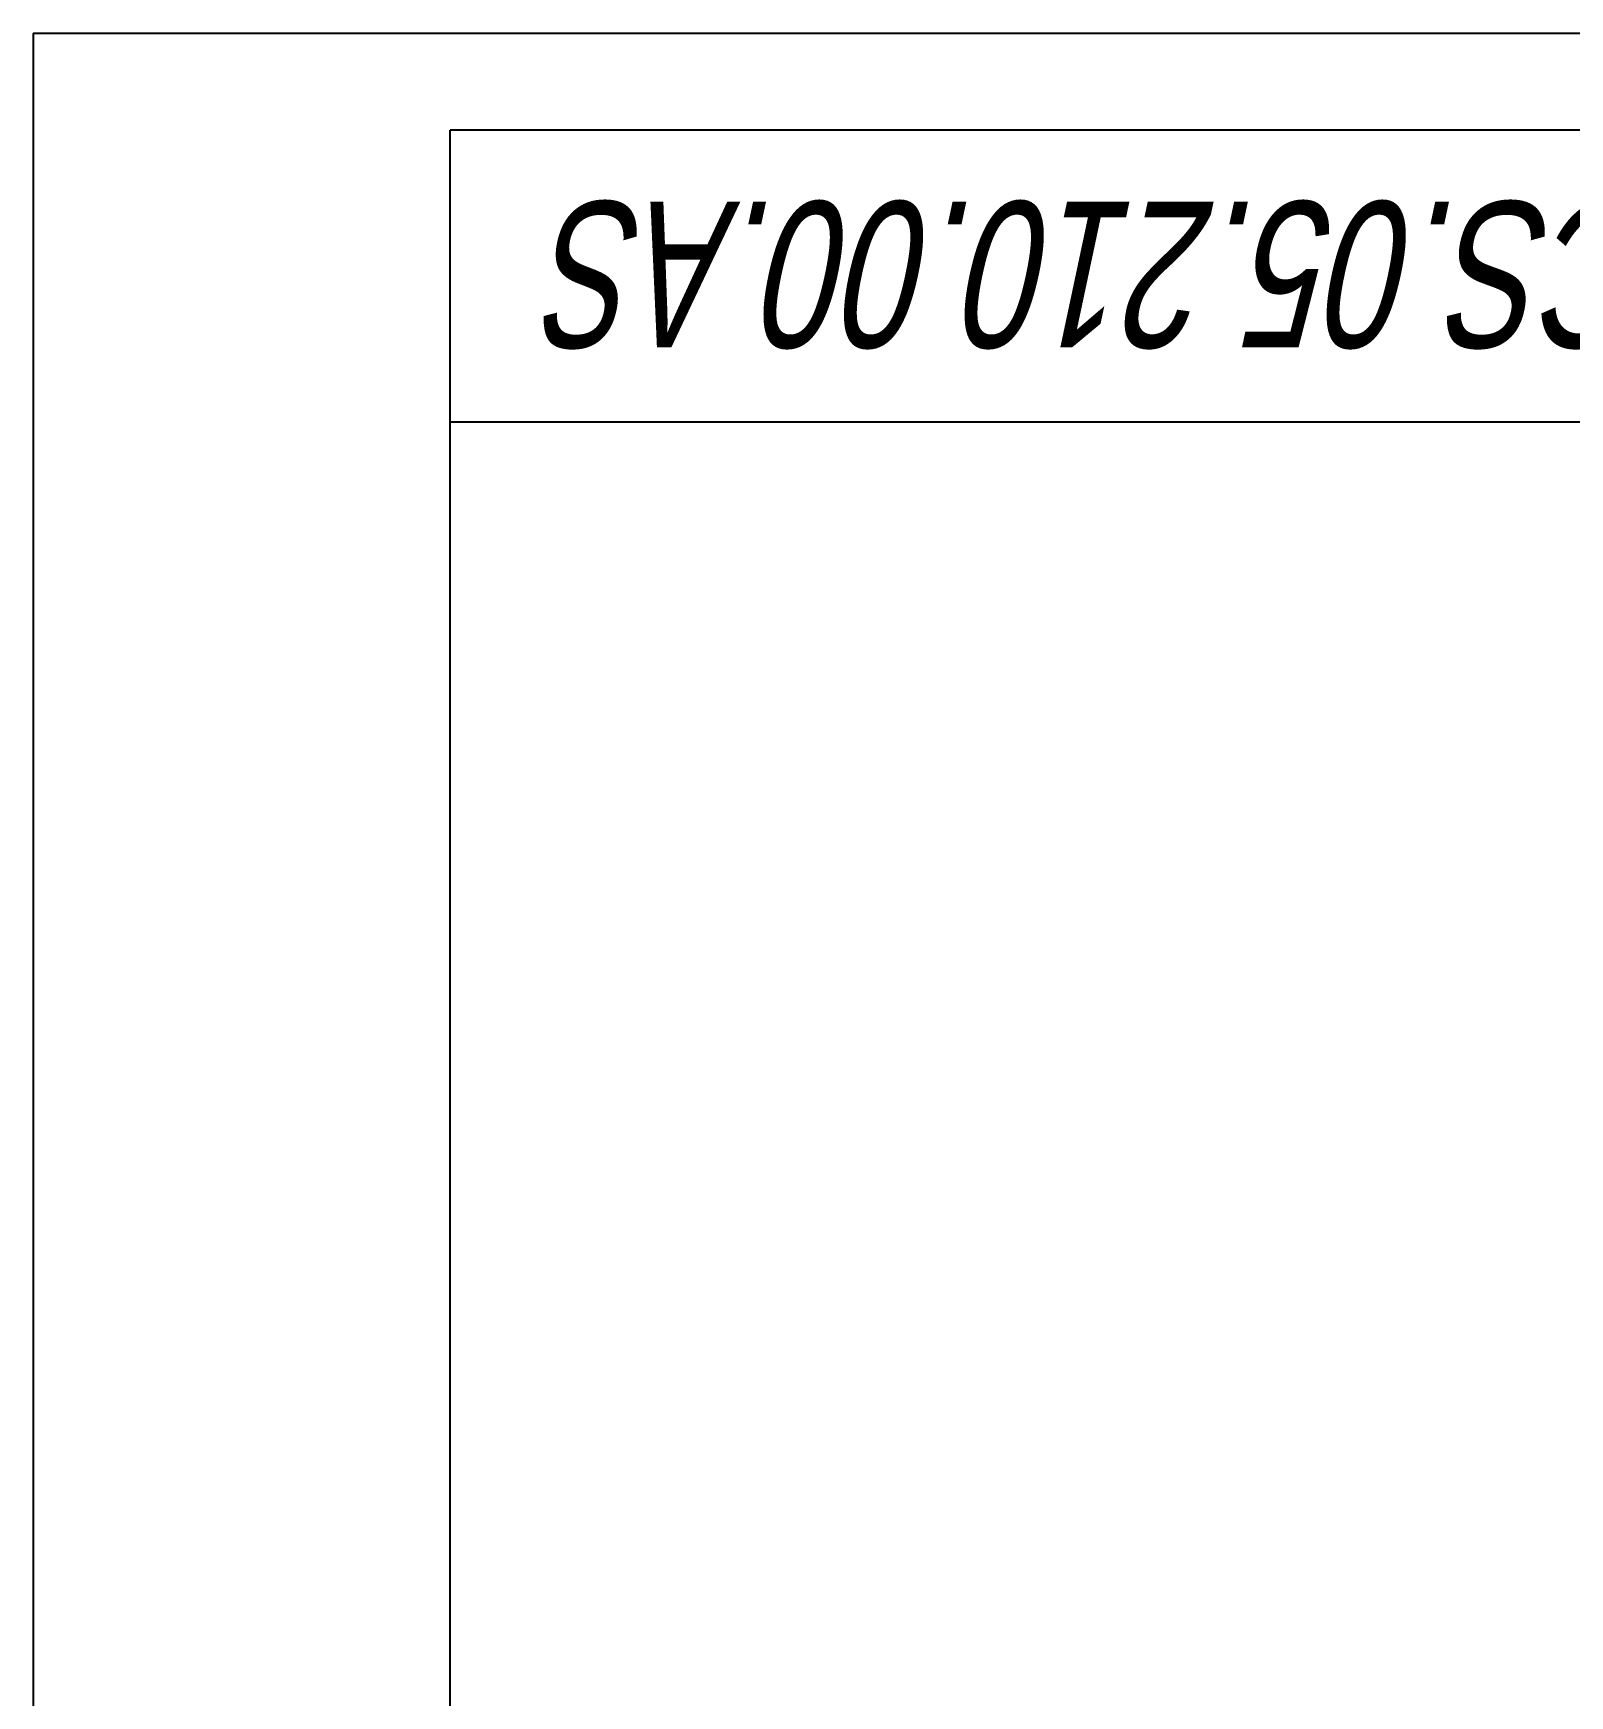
# Model space of a CAD drawing. Extents: x 0 to 210, y 0 to 297.
# Drawn here: x 0 to 73.7, y 217.2 to 297 of the extents above; entities that cross this region are included whole.
import ezdxf
from ezdxf.enums import TextEntityAlignment as Align

# ---------------------------------------------------------------- set-up
doc = ezdxf.new("R2010")
doc.units = 0
doc.header["$LTSCALE"] = 19.36
doc.header["$MEASUREMENT"] = 0
doc.layers.get('0').update_dxf_attribs({"linetype": 'CONTINUOUS'})
doc.styles.add('TEXTSTYLE_0', font='txt', dxfattribs={"width": 0.8})

msp = doc.modelspace()

# ---------------------------------------------------------------- linework, layer by layer
at = {"color": 7, "linetype": 'Continuous'}
for p, q in [((0, 297), (0, 0)), ((0, 297), (210, 297)), ((90, 292.35), (20, 292.35)), ((20, 278.35), (20, 292.35)), ((20, 5), (20, 292.35)), ((205, 292.35), (20, 292.35)), ((90, 278.35), (20, 278.35))]:
    msp.add_line(p, q, dxfattribs=at)

# ---------------------------------------------------------------- texts
at = {"color": 2, "linetype": 'Continuous', "style": 'TEXTSTYLE_0', "oblique": 12}
for s, width, p, p2 in [('.AS', 0.75, (35.75, 288.928), (25.25, 288.928)), ('IPCS.05.210.00', 0.677419, (84.75, 288.928), (35.75, 288.928))]:
    msp.add_text(s, height=7, rotation=180, dxfattribs=dict(at, width=width)).set_placement(p, p2, align=Align.FIT)

doc.saveas('drawing.dxf')
